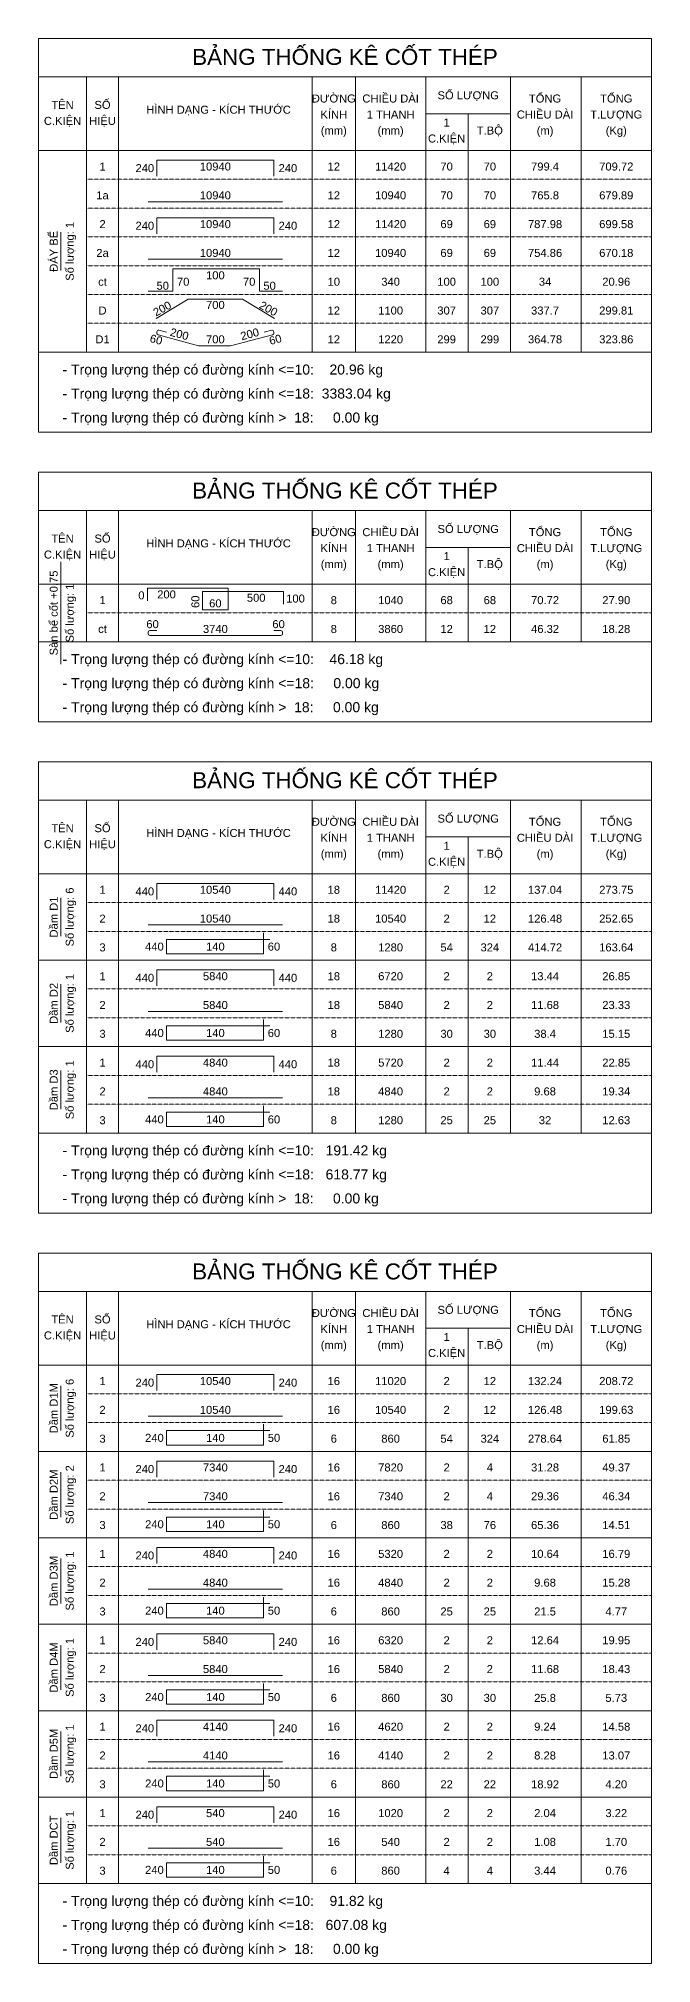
# Model space of a CAD drawing. Header units: inches. Extents: x 0 to 9575, y -420350 to -314000.
# Drawn here: x 0 to 9575, y -344075 to -314000 of the extents above; entities that cross this region are included whole.
import ezdxf
from ezdxf.enums import TextEntityAlignment as Align

# ---------------------------------------------------------------- set-up
doc = ezdxf.new("R2010")
doc.units = ezdxf.units.IN
doc.header["$MEASUREMENT"] = 0
doc.linetypes.add('HIDDENX2', pattern=[0.75, 0.5, -0.25])
for name, color, linetype, lineweight in [('Bao', 2, 'Continuous', 0), ('NetMo', 9, 'HIDDENX2', 0), ('Steel', 4, 'Continuous', 0), ('Text', 2, 'Continuous', 0), ('TextThep', 7, 'Continuous', 0)]:
    doc.layers.add(name, color=color, linetype=linetype, lineweight=lineweight)
doc.styles.add('Hoa', font='micross_0.ttf')
doc.styles.add('Thuong', font='micross_0.ttf')

msp = doc.modelspace()

# ---------------------------------------------------------------- linework, layer by layer
at = {"layer": 'Bao'}
for p, q in [((0, -314000), (9575, -314000)), ((0, -314000), (0, -320150)), ((9575, -314000), (9575, -320150)), ((0, -314600), (9575, -314600)), ((750, -314600), (750, -318900)), ((1250, -314600), (1250, -318900)), ((4275, -314600), (4275, -318900)), ((4950, -314600), (4950, -318900)), ((6050, -314600), (6050, -318900)), ((7375, -314600), (7375, -318900)), ((8475, -314600), (8475, -318900)), ((6050, -315175), (7375, -315175)), ((6712.5, -315175), (6712.5, -318900)), ((0, -315750), (9575, -315750)), ((0, -320775), (9575, -320775)), ((0, -320775), (0, -324675)), ((9575, -320775), (9575, -324675)), ((0, -321375), (9575, -321375)), ((750, -321375), (750, -323425)), ((1250, -321375), (1250, -323425)), ((4275, -321375), (4275, -323425)), ((4950, -321375), (4950, -323425)), ((6050, -321375), (6050, -323425)), ((7375, -321375), (7375, -323425)), ((8475, -321375), (8475, -323425)), ((6050, -321950), (7375, -321950)), ((6712.5, -321950), (6712.5, -323425)), ((0, -322525), (9575, -322525)), ((0, -325300), (9575, -325300)), ((0, -325300), (0, -332350)), ((9575, -325300), (9575, -332350)), ((0, -325900), (9575, -325900)), ((750, -325900), (750, -331100)), ((1250, -325900), (1250, -331100)), ((4275, -325900), (4275, -331100)), ((4950, -325900), (4950, -331100)), ((6050, -325900), (6050, -331100)), ((7375, -325900), (7375, -331100)), ((8475, -325900), (8475, -331100)), ((6050, -326475), (7375, -326475)), ((6712.5, -326475), (6712.5, -331100)), ((0, -327050), (9575, -327050)), ((0, -332975), (9575, -332975)), ((0, -332975), (0, -344075)), ((9575, -332975), (9575, -344075)), ((0, -333575), (9575, -333575)), ((750, -333575), (750, -342825)), ((1250, -333575), (1250, -342825)), ((4275, -333575), (4275, -342825)), ((4950, -333575), (4950, -342825)), ((6050, -333575), (6050, -342825)), ((7375, -333575), (7375, -342825)), ((8475, -333575), (8475, -342825)), ((6050, -334150), (7375, -334150)), ((6712.5, -334150), (6712.5, -342825)), ((0, -334725), (9575, -334725))]:
    msp.add_line(p, q, dxfattribs=at)
at = {"layer": 'NetMo'}
for p, q in [((750, -316200), (9575, -316200)), ((750, -316650), (9575, -316650)), ((750, -317100), (9575, -317100)), ((750, -317550), (9575, -317550)), ((750, -318000), (9575, -318000)), ((750, -318450), (9575, -318450)), ((750, -318900), (9575, -318900)), ((750, -322975), (9575, -322975)), ((750, -323425), (9575, -323425)), ((750, -327500), (9575, -327500)), ((750, -327950), (9575, -327950)), ((750, -328400), (9575, -328400)), ((750, -328850), (9575, -328850)), ((750, -329300), (9575, -329300)), ((750, -329750), (9575, -329750)), ((750, -330200), (9575, -330200)), ((750, -330650), (9575, -330650)), ((750, -331100), (9575, -331100)), ((750, -335175), (9575, -335175)), ((750, -335625), (9575, -335625)), ((750, -336075), (9575, -336075)), ((750, -336525), (9575, -336525)), ((750, -336975), (9575, -336975)), ((750, -337425), (9575, -337425)), ((750, -337875), (9575, -337875)), ((750, -338325), (9575, -338325)), ((750, -338775), (9575, -338775)), ((750, -339225), (9575, -339225)), ((750, -339675), (9575, -339675)), ((750, -340125), (9575, -340125)), ((750, -340575), (9575, -340575)), ((750, -341025), (9575, -341025)), ((750, -341475), (9575, -341475)), ((750, -341925), (9575, -341925)), ((750, -342375), (9575, -342375)), ((750, -342825), (9575, -342825))]:
    msp.add_line(p, q, dxfattribs=at)
at = {"layer": 'Steel'}
for points in [[(1850, -316150), (1850, -315900), (3675, -315900), (3675, -316150)], [(1712.5, -316550), (3812.5, -316550)], [(1850, -317050), (1850, -316800), (3675, -316800), (3675, -317050)], [(1712.5, -317450), (3812.5, -317450)], [(1712.5, -317950), (2100, -317950), (2100, -317600), (3450, -317600), (3450, -317950), (3812.5, -317950)], [(1837.5, -318375), (2337.5, -318075), (3187.5, -318075), (3687.5, -318375)], [(1700, -322787.5), (1700, -322587.5), (2962.5, -322587.5), (2962.5, -322925), (2562.5, -322925), (2562.5, -322637.5), (3825, -322637.5), (3825, -322837.5)], [(1850, -327450), (1850, -327200), (3675, -327200), (3675, -327450)], [(1712.5, -327850), (3812.5, -327850)], [(3612.5, -328075), (2000, -328075), (2000, -328300), (3512.5, -328300), (3512.5, -327975)], [(1850, -328800), (1850, -328550), (3675, -328550), (3675, -328800)], [(1712.5, -329200), (3812.5, -329200)], [(3612.5, -329425), (2000, -329425), (2000, -329650), (3512.5, -329650), (3512.5, -329325)], [(1850, -330150), (1850, -329900), (3675, -329900), (3675, -330150)], [(1712.5, -330550), (3812.5, -330550)], [(3612.5, -330775), (2000, -330775), (2000, -331000), (3512.5, -331000), (3512.5, -330675)], [(1850, -335125), (1850, -334875), (3675, -334875), (3675, -335125)], [(1712.5, -335525), (3812.5, -335525)], [(3612.5, -335750), (2000, -335750), (2000, -335975), (3512.5, -335975), (3512.5, -335650)], [(1850, -336475), (1850, -336225), (3675, -336225), (3675, -336475)], [(1712.5, -336875), (3812.5, -336875)], [(3612.5, -337100), (2000, -337100), (2000, -337325), (3512.5, -337325), (3512.5, -337000)], [(1850, -337825), (1850, -337575), (3675, -337575), (3675, -337825)], [(1712.5, -338225), (3812.5, -338225)], [(3612.5, -338450), (2000, -338450), (2000, -338675), (3512.5, -338675), (3512.5, -338350)], [(1850, -339175), (1850, -338925), (3675, -338925), (3675, -339175)], [(1712.5, -339575), (3812.5, -339575)], [(3612.5, -339800), (2000, -339800), (2000, -340025), (3512.5, -340025), (3512.5, -339700)], [(1850, -340525), (1850, -340275), (3675, -340275), (3675, -340525)], [(1712.5, -340925), (3812.5, -340925)], [(3612.5, -341150), (2000, -341150), (2000, -341375), (3512.5, -341375), (3512.5, -341050)], [(1850, -341875), (1850, -341625), (3675, -341625), (3675, -341875)], [(1712.5, -342275), (3812.5, -342275)], [(3612.5, -342500), (2000, -342500), (2000, -342725), (3512.5, -342725), (3512.5, -342400)]]:
    msp.add_lwpolyline(points, dxfattribs=at)
for points in [[(2000, -318590), (1881.44, -318558.38, 0.49277346), (1850, -318582.54), (1850, -318605.84, 0.33912102), (1868.5, -318629.98), (2500, -318800), (3000, -318800), (3656.27, -318629.85, 0.34172122), (3675, -318605.65), (3675, -318582.54, 0.49277346), (3643.56, -318558.38), (3525, -318590)], [(1850, -323250), (1737.5, -323250, 0.41421356), (1712.5, -323275), (1712.5, -323300, 0.41421356), (1737.5, -323325), (3787.5, -323325, 0.41421356), (3812.5, -323300), (3812.5, -323275, 0.41421356), (3787.5, -323250), (3675, -323250)]]:
    msp.add_lwpolyline(points, format="xyb", dxfattribs=at)
at = {"layer": 'Text'}
for p, q in [((350, -317625), (350, -317025)), ((0, -318900), (9575, -318900)), ((0, -318900), (9575, -318900)), ((0, -320150), (9575, -320150)), ((350, -323775), (350, -322175)), ((0, -323425), (9575, -323425)), ((0, -323425), (9575, -323425)), ((0, -324675), (9575, -324675)), ((350, -328025), (350, -327425)), ((0, -328400), (9575, -328400)), ((350, -329375), (350, -328775)), ((0, -329750), (9575, -329750)), ((350, -330725), (350, -330125)), ((0, -331100), (9575, -331100)), ((0, -331100), (9575, -331100)), ((0, -332350), (9575, -332350)), ((350, -335750), (350, -335050)), ((0, -336075), (9575, -336075)), ((350, -337100), (350, -336400)), ((0, -337425), (9575, -337425)), ((350, -338450), (350, -337750)), ((0, -338775), (9575, -338775)), ((350, -339800), (350, -339100)), ((0, -340125), (9575, -340125)), ((350, -341150), (350, -340450)), ((0, -341475), (9575, -341475)), ((350, -342500), (350, -341800)), ((0, -342825), (9575, -342825)), ((0, -342825), (9575, -342825)), ((0, -344075), (9575, -344075))]:
    msp.add_line(p, q, dxfattribs=at)

# ---------------------------------------------------------------- texts
at = {"layer": 'Text', "color": 4, "style": 'Hoa'}
for p in [(4787.5, -314412.5), (4787.5, -321187.5), (4787.5, -325712.5), (4787.5, -333387.5)]:
    msp.add_text('BẢNG THỐNG KÊ CỐT THÉP', height=250, dxfattribs=at).set_placement(p, align=Align.CENTER)
at = {"layer": 'Text'}
for s, style, p in [('ĐƯỜNG', 'Hoa', (4612.5, -315000)), ('CHIỀU DÀI', 'Hoa', (5500, -315000)), ('SỐ LƯỢNG', 'Hoa', (6712.5, -314950)), ('TỔNG', 'Hoa', (7912.5, -315000)), ('TỔNG', 'Hoa', (9025, -315000)), ('TÊN', 'Hoa', (375, -315100)), ('SỐ', 'Hoa', (1000, -315100)), ('HÌNH DẠNG - KÍCH THƯỚC', 'Hoa', (2812.5, -315175)), ('KÍNH', 'Hoa', (4612.5, -315250)), ('1 THANH', 'Hoa', (5500, -315250)), ('CHIỀU DÀI', 'Hoa', (7912.5, -315250)), ('T.LƯỢNG', 'Hoa', (9025, -315250)), ('C.KIỆN', 'Hoa', (375, -315350)), ('HIỆU', 'Hoa', (1000, -315350)), ('(mm)', 'Thuong', (4612.5, -315500)), ('(mm)', 'Thuong', (5500, -315500)), ('C.KIỆN', 'Hoa', (6375, -315625)), ('1', 'Hoa', (6375, -315375)), ('T.BỘ', 'Hoa', (7050, -315500)), ('(m)', 'Thuong', (7912.5, -315500)), ('(Kg)', 'Thuong', (9025, -315500)), ('TÊN', 'Hoa', (375, -321875)), ('SỐ', 'Hoa', (1000, -321875)), ('HÌNH DẠNG - KÍCH THƯỚC', 'Hoa', (2812.5, -321950)), ('ĐƯỜNG', 'Hoa', (4612.5, -321775)), ('CHIỀU DÀI', 'Hoa', (5500, -321775)), ('SỐ LƯỢNG', 'Hoa', (6712.5, -321725)), ('TỔNG', 'Hoa', (7912.5, -321775)), ('TỔNG', 'Hoa', (9025, -321775)), ('C.KIỆN', 'Hoa', (375, -322125)), ('HIỆU', 'Hoa', (1000, -322125)), ('KÍNH', 'Hoa', (4612.5, -322025)), ('1 THANH', 'Hoa', (5500, -322025)), ('1', 'Hoa', (6375, -322150)), ('CHIỀU DÀI', 'Hoa', (7912.5, -322025)), ('T.LƯỢNG', 'Hoa', (9025, -322025)), ('(mm)', 'Thuong', (4612.5, -322275)), ('(mm)', 'Thuong', (5500, -322275)), ('C.KIỆN', 'Hoa', (6375, -322400)), ('T.BỘ', 'Hoa', (7050, -322275)), ('(m)', 'Thuong', (7912.5, -322275)), ('(Kg)', 'Thuong', (9025, -322275)), ('TÊN', 'Hoa', (375, -326400)), ('SỐ', 'Hoa', (1000, -326400)), ('ĐƯỜNG', 'Hoa', (4612.5, -326300)), ('CHIỀU DÀI', 'Hoa', (5500, -326300)), ('SỐ LƯỢNG', 'Hoa', (6712.5, -326250)), ('TỔNG', 'Hoa', (7912.5, -326300)), ('TỔNG', 'Hoa', (9025, -326300)), ('C.KIỆN', 'Hoa', (375, -326650)), ('HIỆU', 'Hoa', (1000, -326650)), ('HÌNH DẠNG - KÍCH THƯỚC', 'Hoa', (2812.5, -326475)), ('KÍNH', 'Hoa', (4612.5, -326550)), ('1 THANH', 'Hoa', (5500, -326550)), ('1', 'Hoa', (6375, -326675)), ('CHIỀU DÀI', 'Hoa', (7912.5, -326550)), ('T.LƯỢNG', 'Hoa', (9025, -326550)), ('(mm)', 'Thuong', (4612.5, -326800)), ('(mm)', 'Thuong', (5500, -326800)), ('C.KIỆN', 'Hoa', (6375, -326925)), ('T.BỘ', 'Hoa', (7050, -326800)), ('(m)', 'Thuong', (7912.5, -326800)), ('(Kg)', 'Thuong', (9025, -326800)), ('ĐƯỜNG', 'Hoa', (4612.5, -333975)), ('CHIỀU DÀI', 'Hoa', (5500, -333975)), ('SỐ LƯỢNG', 'Hoa', (6712.5, -333925)), ('TỔNG', 'Hoa', (7912.5, -333975)), ('TỔNG', 'Hoa', (9025, -333975)), ('TÊN', 'Hoa', (375, -334075)), ('SỐ', 'Hoa', (1000, -334075)), ('HÌNH DẠNG - KÍCH THƯỚC', 'Hoa', (2812.5, -334150)), ('KÍNH', 'Hoa', (4612.5, -334225)), ('1 THANH', 'Hoa', (5500, -334225)), ('CHIỀU DÀI', 'Hoa', (7912.5, -334225)), ('T.LƯỢNG', 'Hoa', (9025, -334225)), ('C.KIỆN', 'Hoa', (375, -334325)), ('HIỆU', 'Hoa', (1000, -334325)), ('(mm)', 'Thuong', (4612.5, -334475)), ('(mm)', 'Thuong', (5500, -334475)), ('1', 'Hoa', (6375, -334350)), ('T.BỘ', 'Hoa', (7050, -334475)), ('(m)', 'Thuong', (7912.5, -334475)), ('(Kg)', 'Thuong', (9025, -334475)), ('C.KIỆN', 'Hoa', (6375, -334600))]:
    msp.add_text(s, height=125, dxfattribs=dict(at, style=style)).set_placement(p, align=Align.CENTER)
at = {"layer": 'Text', "style": 'Hoa'}
for s, p in [('Số lượng: 1', (550, -317325)), ('ĐÁY BỂ', (300, -317325)), ('Sàn bể cốt +0.75', (300, -322975)), ('Số lượng: 1', (550, -322975)), ('Dầm D1', (300, -327725)), ('Số lượng: 6', (550, -327725)), ('Số lượng: 1', (550, -329075)), ('Dầm D2', (300, -329075)), ('Dầm D3', (300, -330425)), ('Số lượng: 1', (550, -330425)), ('Dầm D1M', (300, -335400)), ('Số lượng: 6', (550, -335400)), ('Dầm D2M', (300, -336750)), ('Số lượng: 2', (550, -336750)), ('Dầm D3M', (300, -338100)), ('Số lượng: 1', (550, -338100)), ('Dầm D4M', (300, -339450)), ('Số lượng: 1', (550, -339450)), ('Dầm D5M', (300, -340800)), ('Số lượng: 1', (550, -340800)), ('Dầm DCT', (300, -342150)), ('Số lượng: 1', (550, -342150))]:
    msp.add_text(s, height=125, rotation=90.00021, dxfattribs=at).set_placement(p, align=Align.CENTER)
for s, p in [('- Trọng lượng thép có đường kính <=10:    20.96 kg', (375, -319250)), ('- Trọng lượng thép có đường kính <=18:  3383.04 kg', (375, -319625)), ('- Trọng lượng thép có đường kính >  18:     0.00 kg', (375, -320000)), ('- Trọng lượng thép có đường kính <=10:    46.18 kg', (375, -323775)), ('- Trọng lượng thép có đường kính <=18:     0.00 kg', (375, -324150)), ('- Trọng lượng thép có đường kính >  18:     0.00 kg', (375, -324525)), ('- Trọng lượng thép có đường kính <=10:   191.42 kg', (375, -331450)), ('- Trọng lượng thép có đường kính <=18:   618.77 kg', (375, -331825)), ('- Trọng lượng thép có đường kính >  18:     0.00 kg', (375, -332200)), ('- Trọng lượng thép có đường kính <=10:    91.82 kg', (375, -343175)), ('- Trọng lượng thép có đường kính <=18:   607.08 kg', (375, -343550)), ('- Trọng lượng thép có đường kính >  18:     0.00 kg', (375, -343925))]:
    msp.add_text(s, height=156.25, dxfattribs=at).set_placement(p)
at = {"layer": 'TextThep', "style": 'Hoa'}
for s, p in [('1', (1000, -316100)), ('10940', (2762.5, -316100)), ('12', (4612.5, -316100)), ('1a', (1000, -316550)), ('10940', (2762.5, -316550)), ('12', (4612.5, -316550)), ('10940', (5500, -316550)), ('70', (6375, -316550)), ('70', (7050, -316550)), ('765.8', (7912.5, -316550)), ('679.89', (9025, -316550)), ('2', (1000, -317000)), ('10940', (2762.5, -317000)), ('12', (4612.5, -317000)), ('2a', (1000, -317450)), ('10940', (2762.5, -317450)), ('12', (4612.5, -317450)), ('10940', (5500, -317450)), ('69', (6375, -317450)), ('69', (7050, -317450)), ('754.86', (7912.5, -317450)), ('670.18', (9025, -317450)), ('ct', (1000, -317900)), ('10', (4612.5, -317900)), ('D', (1000, -318350)), ('12', (4612.5, -318350)), ('D1', (1000, -318800)), ('700', (2762.5, -318800)), ('12', (4612.5, -318800)), ('200', (2000, -322785)), ('500', (3400, -322837.5)), ('1', (1000, -322875)), ('60', (2762.5, -322925)), ('8', (4612.5, -322875)), ('ct', (1000, -323325)), ('60', (1781.25, -323250)), ('3740', (2762.5, -323325)), ('60', (3750, -323250)), ('8', (4612.5, -323325)), ('1', (1000, -327400)), ('10540', (2762.5, -327400)), ('18', (4612.5, -327400)), ('2', (1000, -327850)), ('10540', (2762.5, -327850)), ('18', (4612.5, -327850)), ('10540', (5500, -327850)), ('2', (6375, -327850)), ('12', (7050, -327850)), ('126.48', (7912.5, -327850)), ('252.65', (9025, -327850)), ('3', (1000, -328300)), ('140', (2762.5, -328287.5)), ('8', (4612.5, -328300)), ('1', (1000, -328750)), ('5840', (2762.5, -328750)), ('18', (4612.5, -328750)), ('2', (1000, -329200)), ('5840', (2762.5, -329200)), ('18', (4612.5, -329200)), ('5840', (5500, -329200)), ('2', (6375, -329200)), ('2', (7050, -329200)), ('11.68', (7912.5, -329200)), ('23.33', (9025, -329200)), ('3', (1000, -329650)), ('140', (2762.5, -329637.5)), ('8', (4612.5, -329650)), ('1', (1000, -330100)), ('4840', (2762.5, -330100)), ('18', (4612.5, -330100)), ('2', (1000, -330550)), ('4840', (2762.5, -330550)), ('18', (4612.5, -330550)), ('4840', (5500, -330550)), ('2', (6375, -330550)), ('2', (7050, -330550)), ('9.68', (7912.5, -330550)), ('19.34', (9025, -330550)), ('140', (2762.5, -330987.5)), ('3', (1000, -331000)), ('8', (4612.5, -331000)), ('1', (1000, -335075)), ('10540', (2762.5, -335075)), ('16', (4612.5, -335075)), ('2', (1000, -335525)), ('10540', (2762.5, -335525)), ('16', (4612.5, -335525)), ('10540', (5500, -335525)), ('2', (6375, -335525)), ('12', (7050, -335525)), ('126.48', (7912.5, -335525)), ('199.63', (9025, -335525)), ('3', (1000, -335975)), ('140', (2762.5, -335962.5)), ('6', (4612.5, -335975)), ('1', (1000, -336425)), ('7340', (2762.5, -336425)), ('16', (4612.5, -336425)), ('2', (1000, -336875)), ('7340', (2762.5, -336875)), ('16', (4612.5, -336875)), ('7340', (5500, -336875)), ('2', (6375, -336875)), ('4', (7050, -336875)), ('29.36', (7912.5, -336875)), ('46.34', (9025, -336875)), ('3', (1000, -337325)), ('140', (2762.5, -337312.5)), ('6', (4612.5, -337325)), ('1', (1000, -337775)), ('4840', (2762.5, -337775)), ('16', (4612.5, -337775)), ('2', (1000, -338225)), ('4840', (2762.5, -338225)), ('16', (4612.5, -338225)), ('4840', (5500, -338225)), ('2', (6375, -338225)), ('2', (7050, -338225)), ('9.68', (7912.5, -338225)), ('15.28', (9025, -338225)), ('3', (1000, -338675)), ('140', (2762.5, -338662.5)), ('6', (4612.5, -338675)), ('1', (1000, -339125)), ('5840', (2762.5, -339125)), ('16', (4612.5, -339125)), ('2', (1000, -339575)), ('5840', (2762.5, -339575)), ('16', (4612.5, -339575)), ('5840', (5500, -339575)), ('2', (6375, -339575)), ('2', (7050, -339575)), ('11.68', (7912.5, -339575)), ('18.43', (9025, -339575)), ('3', (1000, -340025)), ('140', (2762.5, -340012.5)), ('6', (4612.5, -340025)), ('1', (1000, -340475)), ('4140', (2762.5, -340475)), ('16', (4612.5, -340475)), ('2', (1000, -340925)), ('4140', (2762.5, -340925)), ('16', (4612.5, -340925)), ('4140', (5500, -340925)), ('2', (6375, -340925)), ('2', (7050, -340925)), ('8.28', (7912.5, -340925)), ('13.07', (9025, -340925)), ('3', (1000, -341375)), ('140', (2762.5, -341362.5)), ('6', (4612.5, -341375)), ('1', (1000, -341825)), ('540', (2762.5, -341825)), ('16', (4612.5, -341825)), ('2', (1000, -342275)), ('540', (2762.5, -342275)), ('16', (4612.5, -342275)), ('540', (5500, -342275)), ('2', (6375, -342275)), ('2', (7050, -342275)), ('1.08', (7912.5, -342275)), ('1.70', (9025, -342275)), ('140', (2762.5, -342712.5)), ('3', (1000, -342725)), ('6', (4612.5, -342725))]:
    msp.add_text(s, height=125, dxfattribs=at).set_placement(p, align=Align.BOTTOM_CENTER)
for s, p in [('240', (1806.25, -316125)), ('240', (1806.25, -317025)), ('0', (1656.25, -322800)), ('440', (1806.25, -327425)), ('440', (1956.25, -328287.5)), ('440', (1806.25, -328775)), ('440', (1956.25, -329637.5)), ('440', (1806.25, -330125)), ('440', (1956.25, -330987.5)), ('240', (1806.25, -335100)), ('240', (1956.25, -335962.5)), ('240', (1806.25, -336450)), ('240', (1956.25, -337312.5)), ('240', (1806.25, -337800)), ('240', (1956.25, -338662.5)), ('240', (1806.25, -339150)), ('240', (1956.25, -340012.5)), ('240', (1806.25, -340500)), ('240', (1956.25, -341362.5)), ('240', (1806.25, -341850)), ('240', (1956.25, -342712.5))]:
    msp.add_text(s, height=125, dxfattribs=at).set_placement(p, align=Align.BOTTOM_RIGHT)
for s, p in [('240', (3750, -316125)), ('240', (3750, -317025)), ('100', (3868.75, -322850)), ('440', (3750, -327425)), ('60', (3581.25, -328287.5)), ('440', (3750, -328775)), ('60', (3581.25, -329637.5)), ('440', (3750, -330125)), ('60', (3581.25, -330987.5)), ('240', (3750, -335100)), ('50', (3581.25, -335962.5)), ('240', (3750, -336450)), ('50', (3581.25, -337312.5)), ('240', (3750, -337800)), ('50', (3581.25, -338662.5)), ('240', (3750, -339150)), ('50', (3581.25, -340012.5)), ('240', (3750, -340500)), ('50', (3581.25, -341362.5)), ('240', (3750, -341850)), ('50', (3581.25, -342712.5))]:
    msp.add_text(s, height=125, dxfattribs=at).set_placement(p, align=Align.BOTTOM_LEFT)
at = {"layer": 'TextThep', "color": 7, "style": 'Hoa'}
for s, p in [('11420', (5500, -316100)), ('70', (6375, -316100)), ('70', (7050, -316100)), ('799.4', (7912.5, -316100)), ('709.72', (9025, -316100)), ('11420', (5500, -317000)), ('69', (6375, -317000)), ('69', (7050, -317000)), ('787.98', (7912.5, -317000)), ('699.58', (9025, -317000)), ('340', (5500, -317900)), ('100', (6375, -317900)), ('100', (7050, -317900)), ('34', (7912.5, -317900)), ('20.96', (9025, -317900)), ('1100', (5500, -318350)), ('307', (6375, -318350)), ('307', (7050, -318350)), ('337.7', (7912.5, -318350)), ('299.81', (9025, -318350)), ('1220', (5500, -318800)), ('299', (6375, -318800)), ('299', (7050, -318800)), ('364.78', (7912.5, -318800)), ('323.86', (9025, -318800)), ('1040', (5500, -322875)), ('68', (6375, -322875)), ('68', (7050, -322875)), ('70.72', (7912.5, -322875)), ('27.90', (9025, -322875)), ('3860', (5500, -323325)), ('12', (6375, -323325)), ('12', (7050, -323325)), ('46.32', (7912.5, -323325)), ('18.28', (9025, -323325)), ('11420', (5500, -327400)), ('2', (6375, -327400)), ('12', (7050, -327400)), ('137.04', (7912.5, -327400)), ('273.75', (9025, -327400)), ('1280', (5500, -328300)), ('54', (6375, -328300)), ('324', (7050, -328300)), ('414.72', (7912.5, -328300)), ('163.64', (9025, -328300)), ('6720', (5500, -328750)), ('2', (6375, -328750)), ('2', (7050, -328750)), ('13.44', (7912.5, -328750)), ('26.85', (9025, -328750)), ('1280', (5500, -329650)), ('30', (6375, -329650)), ('30', (7050, -329650)), ('38.4', (7912.5, -329650)), ('15.15', (9025, -329650)), ('5720', (5500, -330100)), ('2', (6375, -330100)), ('2', (7050, -330100)), ('11.44', (7912.5, -330100)), ('22.85', (9025, -330100)), ('1280', (5500, -331000)), ('25', (6375, -331000)), ('25', (7050, -331000)), ('32', (7912.5, -331000)), ('12.63', (9025, -331000)), ('11020', (5500, -335075)), ('2', (6375, -335075)), ('12', (7050, -335075)), ('132.24', (7912.5, -335075)), ('208.72', (9025, -335075)), ('860', (5500, -335975)), ('54', (6375, -335975)), ('324', (7050, -335975)), ('278.64', (7912.5, -335975)), ('61.85', (9025, -335975)), ('7820', (5500, -336425)), ('2', (6375, -336425)), ('4', (7050, -336425)), ('31.28', (7912.5, -336425)), ('49.37', (9025, -336425)), ('860', (5500, -337325)), ('38', (6375, -337325)), ('76', (7050, -337325)), ('65.36', (7912.5, -337325)), ('14.51', (9025, -337325)), ('5320', (5500, -337775)), ('2', (6375, -337775)), ('2', (7050, -337775)), ('10.64', (7912.5, -337775)), ('16.79', (9025, -337775)), ('860', (5500, -338675)), ('25', (6375, -338675)), ('25', (7050, -338675)), ('21.5', (7912.5, -338675)), ('4.77', (9025, -338675)), ('6320', (5500, -339125)), ('2', (6375, -339125)), ('2', (7050, -339125)), ('12.64', (7912.5, -339125)), ('19.95', (9025, -339125)), ('860', (5500, -340025)), ('30', (6375, -340025)), ('30', (7050, -340025)), ('25.8', (7912.5, -340025)), ('5.73', (9025, -340025)), ('4620', (5500, -340475)), ('2', (6375, -340475)), ('2', (7050, -340475)), ('9.24', (7912.5, -340475)), ('14.58', (9025, -340475)), ('860', (5500, -341375)), ('22', (6375, -341375)), ('22', (7050, -341375)), ('18.92', (7912.5, -341375)), ('4.20', (9025, -341375)), ('1020', (5500, -341825)), ('2', (6375, -341825)), ('2', (7050, -341825)), ('2.04', (7912.5, -341825)), ('3.22', (9025, -341825)), ('860', (5500, -342725)), ('4', (6375, -342725)), ('4', (7050, -342725)), ('3.44', (7912.5, -342725)), ('0.76', (9025, -342725))]:
    msp.add_text(s, height=125, dxfattribs=at).set_placement(p, align=Align.BOTTOM_CENTER)
at = {"layer": 'TextThep', "style": 'Hoa'}
for s, p in [('50', (2037.5, -317925)), ('70', (3387.5, -317862.5))]:
    msp.add_text(s, height=125, dxfattribs=at).set_placement(p, align=Align.RIGHT)
for s, p in [('70', (2162.5, -317862.5)), ('50', (3512.5, -317925))]:
    msp.add_text(s, height=125, dxfattribs=at).set_placement(p)
for s, p in [('100', (2762.5, -317762.5)), ('700', (2762.5, -318225))]:
    msp.add_text(s, height=125, dxfattribs=at).set_placement(p, align=Align.CENTER)
for rotation, p in [(29.032258, (1962.5, -318275)), (330.967742, (3562.5, -318275))]:
    msp.add_text('200', height=125, rotation=rotation, dxfattribs=at).set_placement(p, align=Align.CENTER)
for s, rotation, p in [('60', 345, (1812.5, -318800)), ('200', 345, (2175, -318715)), ('200', 15, (3325, -318715)), ('60', 15, (3725, -318800)), ('60', 90, (2550, -322800))]:
    msp.add_text(s, height=125, rotation=rotation, dxfattribs=at).set_placement(p, align=Align.BOTTOM_CENTER)

doc.saveas('drawing.dxf')
